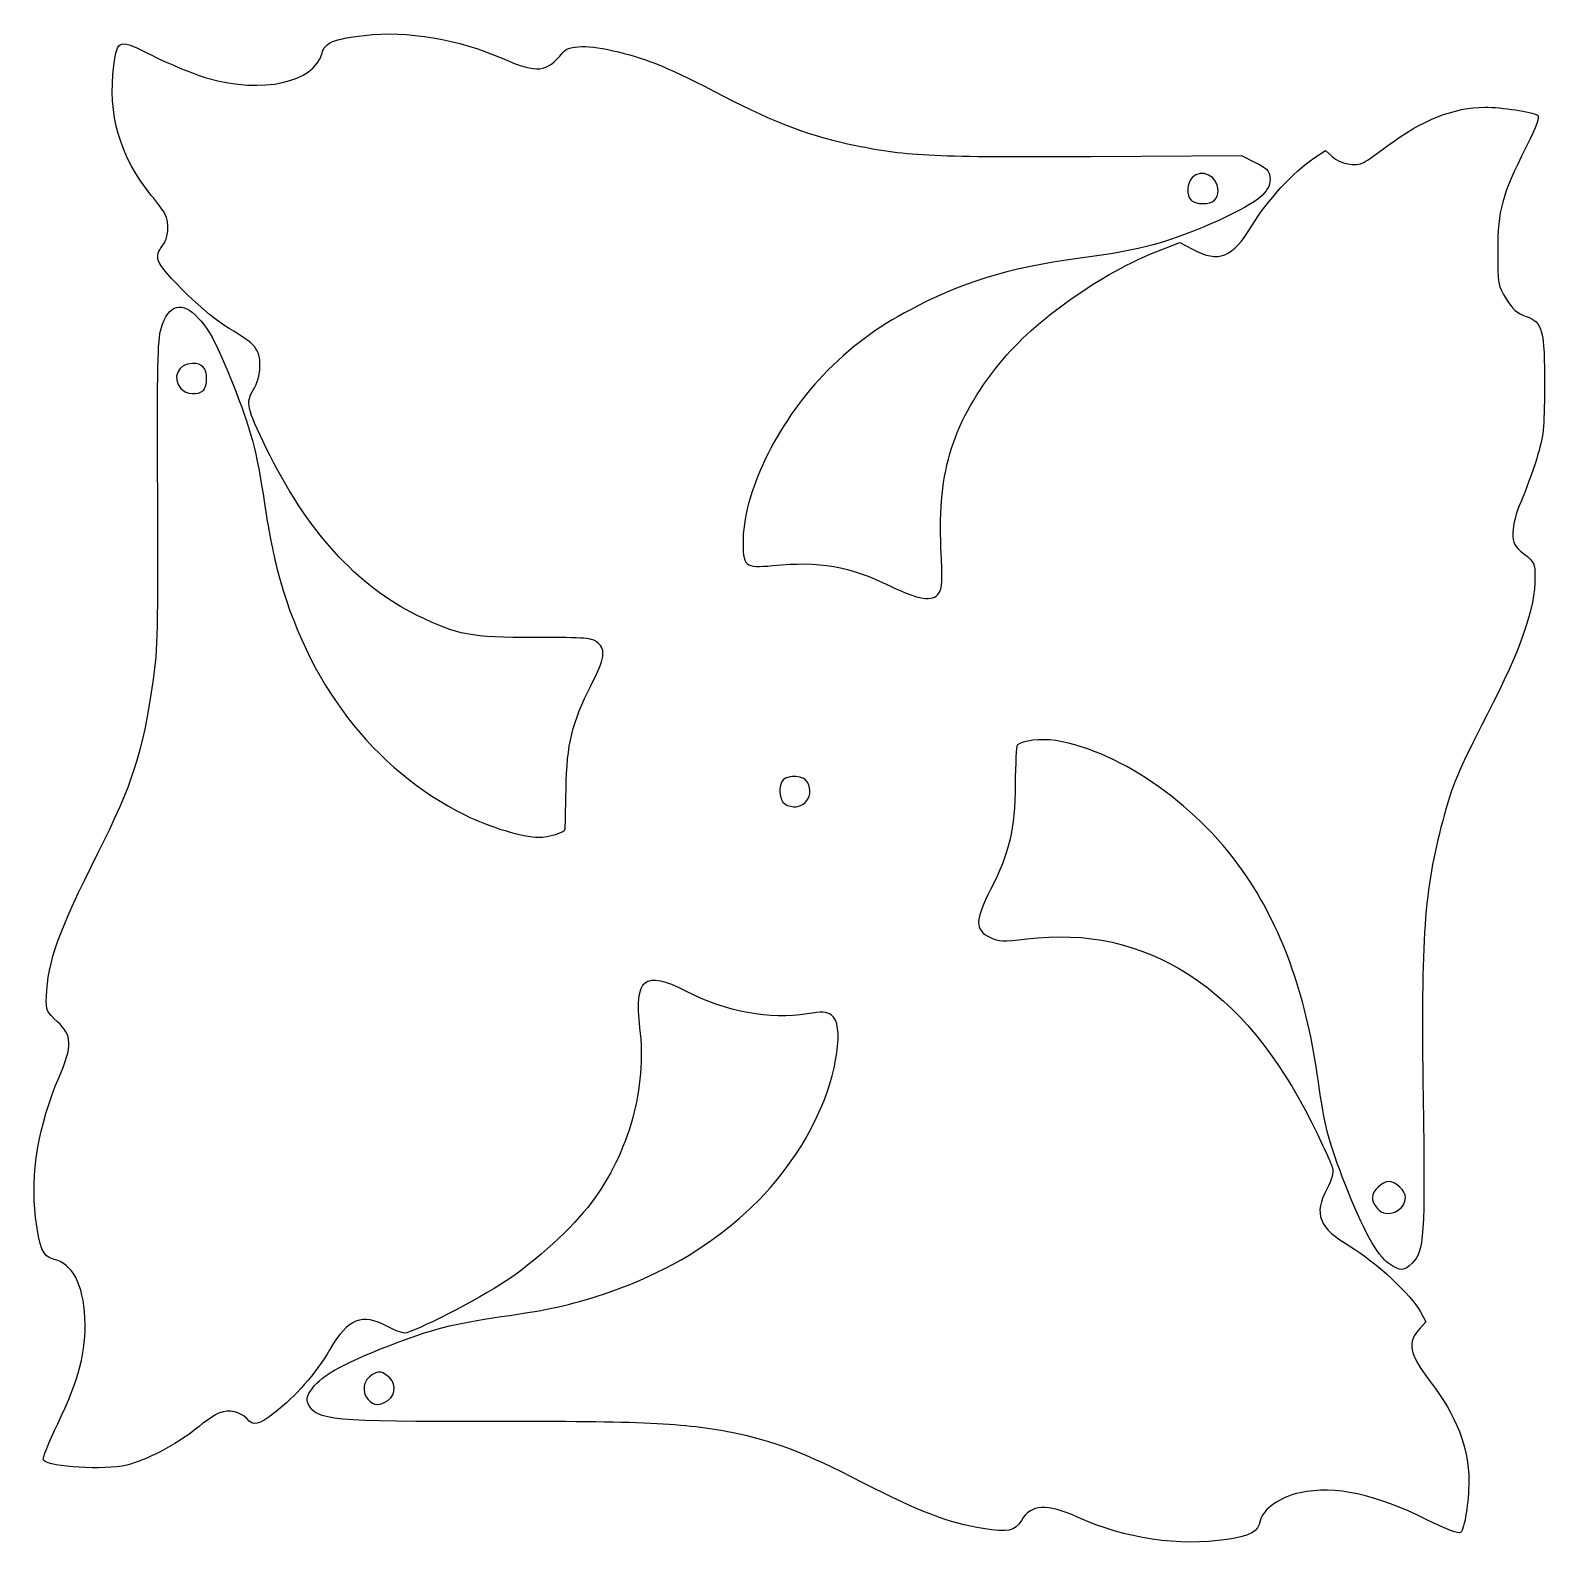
# Model space of a CAD drawing. Header units: centimetres. Extents: x -14.6 to 4.2, y -4.1 to 14.6.
import ezdxf

# ---------------------------------------------------------------- set-up
doc = ezdxf.new("R2010")
doc.units = ezdxf.units.CM
doc.header["$MEASUREMENT"] = 0
doc.layers.add('Layer 1', color=7, linetype='Continuous')

msp = doc.modelspace()

# ---------------------------------------------------------------- linework, layer by layer
at = {"layer": 'Layer 1'}
for points, knots in [([(0.26532, -4.05498), (0.55959, -4.01034), (0.64828, -3.9605), (0.67572, -3.82254), (0.67572, -3.82254), (0.70414, -3.6811), (0.9244, -3.52653), (1.17036, -3.47533), (1.17036, -3.47533), (1.59988, -3.38587), (2.1069, -3.49427), (2.73873, -3.80997), (2.73873, -3.80997), (2.98701, -3.93422), (3.135, -3.99063), (3.15645, -3.9692), (3.15645, -3.9692), (3.20746, -3.918), (3.25866, -3.59667), (3.25866, -3.32557), (3.25866, -3.32557), (3.25866, -2.91597), (3.10544, -2.52198), (2.78162, -2.09981), (2.78162, -2.09981), (2.5169, -1.75395), (2.48946, -1.61309), (2.6539, -1.43687), (2.6539, -1.43687), (2.6539, -1.43687), (2.72674, -1.35901), (2.72674, -1.35901), (2.72674, -1.35901), (2.72674, -1.35901), (2.6597, -1.2342), (2.6597, -1.2342), (2.6597, -1.2342), (2.54878, -1.02746), (2.09801, -0.60682), (1.79581, -0.42865), (1.79581, -0.42865), (1.39816, -0.1937), (1.3313, -0.02773), (1.50289, 0.29514), (1.50289, 0.29514), (1.56239, 0.40701), (1.58385, 0.48797), (1.56975, 0.54766), (1.56975, 0.54766), (1.55834, 0.59597), (1.44222, 0.85064), (1.31141, 1.1136), (1.31141, 1.1136), (0.47921, 2.7859), (-0.74038, 3.57153), (-2.21618, 3.38566), (-2.21618, 3.38566), (-2.51643, 3.3478), (-2.55662, 3.34952), (-2.67274, 3.40654), (-2.67274, 3.40654), (-2.86287, 3.49946), (-2.86134, 3.61617), (-2.66425, 4.00069), (-2.66425, 4.00069), (-2.43104, 4.45513), (-2.36495, 4.73818), (-2.36011, 5.30085), (-2.36011, 5.30085), (-2.35799, 5.55744), (-2.34601, 5.77771), (-2.33347, 5.79027), (-2.33347, 5.79027), (-2.27994, 5.84377), (-2.03126, 5.87161), (-1.85814, 5.84301), (-1.85814, 5.84301), (-1.03193, 5.70717), (-0.06392, 5.01682), (0.51033, 4.15369), (0.51033, 4.15369), (0.97097, 3.46141), (1.25267, 2.65258), (1.39565, 1.61152), (1.39565, 1.61152), (1.46733, 1.08945), (1.52956, 0.85122), (1.72701, 0.34557), (1.72701, 0.34557), (1.94479, -0.21225), (2.12466, -0.53938), (2.26764, -0.63598), (2.26764, -0.63598), (2.41083, -0.73279), (2.45719, -0.73239), (2.55651, -0.6331), (2.55651, -0.6331), (2.7051, -0.48451), (2.71669, -0.30655), (2.69235, 1.41967), (2.69235, 1.41967), (2.66433, 3.42159), (2.70394, 3.98097), (2.93484, 4.85121), (2.93484, 4.85121), (3.05213, 5.29291), (3.11936, 5.4533), (3.48493, 6.16551), (3.48493, 6.16551), (3.91155, 6.99595), (4.0781, 7.47493), (4.0781, 7.87199), (4.0781, 7.87199), (4.0781, 8.03701), (4.06903, 8.05574), (3.9415, 8.15816), (3.9415, 8.15816), (3.81823, 8.25728), (3.80489, 8.28318), (3.80489, 8.42267), (3.80489, 8.42267), (3.80489, 8.51929), (3.84239, 8.66341), (3.90536, 8.80639), (3.90536, 8.80639), (3.96044, 8.93239), (4.04778, 9.17295), (4.09956, 9.34122), (4.09956, 9.34122), (4.18552, 9.62197), (4.19346, 9.69481), (4.19539, 10.22752), (4.19539, 10.22752), (4.19791, 10.93605), (4.17415, 11.02725), (3.96798, 11.09914), (3.96798, 11.09914), (3.85667, 11.13777), (3.80085, 11.18703), (3.72065, 11.31726), (3.72065, 11.31726), (3.61979, 11.48093), (3.61709, 11.49601), (3.61709, 11.9145), (3.61709, 11.9145), (3.61709, 12.41745), (3.66443, 12.59155), (3.96526, 13.19381), (3.96526, 13.19381), (4.10419, 13.47224), (4.13994, 13.57233), (4.10766, 13.59242), (4.10766, 13.59242), (4.03966, 13.63454), (3.66443, 13.69231), (3.45922, 13.69231), (3.45922, 13.69231), (3.08091, 13.69231), (2.66724, 13.52905), (2.25451, 13.21622), (2.25451, 13.21622), (2.13008, 13.12232), (1.99578, 13.02784), (1.95599, 13.00658), (1.95599, 13.00658), (1.85724, 12.95364), (1.66113, 12.99132), (1.56512, 13.08155), (1.56512, 13.08155), (1.56512, 13.08155), (1.48532, 13.15613), (1.48532, 13.15613), (1.48532, 13.15613), (1.48532, 13.15613), (1.33943, 13.0601), (1.33943, 13.0601), (1.33943, 13.0601), (1.09268, 12.8978), (0.75435, 12.52895), (0.56983, 12.22192), (0.56983, 12.22192), (0.33218, 11.8264), (0.16137, 11.75877), (-0.16457, 11.93191), (-0.16457, 11.93191), (-0.16457, 11.93191), (-0.3211, 12.01536), (-0.3211, 12.01536), (-0.3211, 12.01536), (-0.3211, 12.01536), (-0.58425, 11.91392), (-0.58425, 11.91392), (-0.58425, 11.91392), (-1.28177, 11.64516), (-2.12672, 11.04773), (-2.54696, 10.52565), (-2.54696, 10.52565), (-3.12759, 9.80419), (-3.32409, 9.18916), (-3.27964, 8.23061), (-3.27964, 8.23061), (-3.26051, 7.82524), (-3.26536, 7.72361), (-3.30613, 7.66892), (-3.30613, 7.66892), (-3.3863, 7.56092), (-3.55499, 7.58642), (-3.9111, 7.76012), (-3.9111, 7.76012), (-4.41518, 8.00629), (-4.78057, 8.06984), (-5.36234, 8.01267), (-5.36234, 8.01267), (-5.71206, 7.97846), (-5.73836, 8.00203), (-5.73024, 8.34673), (-5.73024, 8.34673), (-5.71556, 8.96194), (-5.27153, 9.84358), (-4.67931, 10.43273), (-4.67931, 10.43273), (-4.33906, 10.77106), (-4.0218, 10.99886), (-3.566, 11.23072), (-3.566, 11.23072), (-2.91293, 11.56343), (-2.36283, 11.7184), (-1.37684, 11.84786), (-1.37684, 11.84786), (-0.75449, 11.9294), (-0.30988, 12.06309), (0.27712, 12.34559), (0.27712, 12.34559), (0.68866, 12.54363), (0.81426, 12.66111), (0.79454, 12.83037), (0.79454, 12.83037), (0.78605, 12.90476), (0.74837, 12.94166), (0.6133, 13.00871), (0.6133, 13.00871), (0.6133, 13.00871), (0.44252, 13.09353), (0.44252, 13.09353), (0.44252, 13.09353), (0.44252, 13.09353), (-1.41798, 13.0829), (-1.41798, 13.0829), (-1.41798, 13.0829), (-3.35346, 13.0717), (-3.68078, 13.08677), (-4.33618, 13.21816), (-4.33618, 13.21816), (-4.87815, 13.32674), (-5.33297, 13.49639), (-5.97215, 13.82911), (-5.97215, 13.82911), (-6.6544, 14.18444), (-6.88975, 14.28356), (-7.27213, 14.3765), (-7.27213, 14.3765), (-7.64794, 14.4677), (-7.88617, 14.46538), (-7.96364, 14.36974), (-7.96364, 14.36974), (-8.16422, 14.12203), (-8.28225, 14.1087), (-8.69304, 14.28955), (-8.69304, 14.28955), (-9.25801, 14.53784), (-9.89063, 14.64469), (-10.42371, 14.58189), (-10.42371, 14.58189), (-10.80995, 14.53629), (-10.91139, 14.49378), (-10.94597, 14.36182), (-10.94597, 14.36182), (-11.04297, 13.99683), (-11.6827, 13.85674), (-12.36284, 14.05228), (-12.36284, 14.05228), (-12.52921, 14.10001), (-12.83372, 14.22424), (-13.0393, 14.328), (-13.0393, 14.328), (-13.47037, 14.54499), (-13.47849, 14.54325), (-13.52351, 14.20879), (-13.52351, 14.20879), (-13.60427, 13.60788), (-13.44815, 13.06571), (-13.06036, 12.60005), (-13.06036, 12.60005), (-12.98984, 12.51543), (-12.91448, 12.41282), (-12.89265, 12.37168), (-12.89265, 12.37168), (-12.83082, 12.25497), (-12.84531, 12.07275), (-12.92472, 11.97171), (-12.92472, 11.97171), (-12.97419, 11.9089), (-12.98984, 11.85442), (-12.97535, 11.79626), (-12.97535, 11.79626), (-12.94173, 11.66217), (-12.35414, 11.09586), (-12.09736, 10.94957), (-12.09736, 10.94957), (-11.7743, 10.76526), (-11.71305, 10.69046), (-11.71615, 10.48488), (-11.71615, 10.48488), (-11.71768, 10.37399), (-11.74475, 10.27467), (-11.79478, 10.19331), (-11.79478, 10.19331), (-11.89371, 10.03353), (-11.87844, 9.96416), (-11.63653, 9.46817), (-11.63653, 9.46817), (-11.14131, 8.45397), (-10.50967, 7.75258), (-9.76908, 7.39553), (-9.76908, 7.39553), (-9.25378, 7.14685), (-9.11717, 7.12115), (-8.30834, 7.12115), (-8.30834, 7.12115), (-7.66339, 7.12115), (-7.59751, 7.11573), (-7.53181, 7.05604), (-7.53181, 7.05604), (-7.42728, 6.96156), (-7.44156, 6.86686), (-7.6118, 6.5324), (-7.6118, 6.5324), (-7.85003, 6.06348), (-7.91284, 5.80456), (-7.92308, 5.24383), (-7.92308, 5.24383), (-7.9279, 4.98107), (-7.93311, 4.75596), (-7.93467, 4.74361), (-7.93467, 4.74361), (-7.93948, 4.70728), (-8.14411, 4.6464), (-8.2614, 4.6464), (-8.2614, 4.6464), (-8.45288, 4.6464), (-8.88047, 4.7747), (-9.16895, 4.91884), (-9.16895, 4.91884), (-10.31819, 5.49211), (-11.13629, 6.56042), (-11.50091, 7.96319), (-11.50091, 7.96319), (-11.54747, 8.1429), (-11.61875, 8.51096), (-11.65894, 8.7807), (-11.65894, 8.7807), (-11.75692, 9.43803), (-11.82841, 9.70891), (-12.05137, 10.26385), (-12.05137, 10.26385), (-12.25174, 10.7637), (-12.33387, 10.92099), (-12.47434, 11.07575), (-12.47434, 11.07575), (-12.67856, 11.30027), (-12.84975, 11.25389), (-12.93805, 10.95073), (-12.93805, 10.95073), (-12.98288, 10.79598), (-12.98926, 10.50092), (-12.98172, 8.89431), (-12.98172, 8.89431), (-12.9738, 7.25466), (-12.97998, 6.96637), (-13.03254, 6.60196), (-13.03254, 6.60196), (-13.16199, 5.70196), (-13.28855, 5.30722), (-13.72561, 4.44159), (-13.72561, 4.44159), (-14.20537, 3.49231), (-14.3443, 3.10356), (-14.35976, 2.67076), (-14.35976, 2.67076), (-14.36575, 2.49957), (-14.35879, 2.48391), (-14.22392, 2.36045), (-14.22392, 2.36045), (-14.0394, 2.19157), (-14.03534, 2.06444), (-14.20344, 1.67182), (-14.20344, 1.67182), (-14.45946, 1.074), (-14.55896, 0.4758), (-14.49308, -0.06675), (-14.49308, -0.06675), (-14.4467, -0.44664), (-14.40458, -0.54613), (-14.27435, -0.58052), (-14.27435, -0.58052), (-14.03244, -0.64468), (-13.90395, -0.88561), (-13.88386, -1.31321), (-13.88386, -1.31321), (-13.86454, -1.72651), (-13.95226, -2.06753), (-14.21967, -2.62072), (-14.21967, -2.62072), (-14.3327, -2.85451), (-14.4125, -3.05816), (-14.39743, -3.07343), (-14.39743, -3.07343), (-14.31048, -3.16058), (-13.65122, -3.19902), (-13.36507, -3.13391), (-13.36507, -3.13391), (-13.13552, -3.08136), (-12.75256, -2.88158), (-12.51413, -2.68912), (-12.51413, -2.68912), (-12.39763, -2.5954), (-12.26238, -2.50325), (-12.2133, -2.4847), (-12.2133, -2.4847), (-12.09969, -2.4416), (-11.95514, -2.47311), (-11.87844, -2.55812), (-11.87844, -2.55812), (-11.79208, -2.65337), (-11.73837, -2.64179), (-11.53221, -2.48259), (-11.53221, -2.48259), (-11.26924, -2.2797), (-11.03543, -2.01247), (-10.84858, -1.70082), (-10.84858, -1.70082), (-10.61789, -1.31553), (-10.45231, -1.24809), (-10.14278, -1.41253), (-10.14278, -1.41253), (-10.05427, -1.45968), (-9.95534, -1.49794), (-9.92211, -1.49794), (-9.92211, -1.49794), (-9.82453, -1.49794), (-9.00356, -1.07595), (-8.66524, -0.85201), (-8.66524, -0.85201), (-8.30236, -0.61182), (-7.83709, -0.18367), (-7.60987, 0.11835), (-7.60987, 0.11835), (-7.14285, 0.73935), (-6.92182, 1.5408), (-7.01186, 2.2847), (-7.01186, 2.2847), (-7.08586, 2.89507), (-6.951, 3.00172), (-6.43837, 2.73857), (-6.43837, 2.73857), (-5.93659, 2.48102), (-5.39925, 2.38054), (-4.93514, 2.45764), (-4.93514, 2.45764), (-4.75215, 2.48817), (-4.70135, 2.48565), (-4.63643, 2.44314), (-4.63643, 2.44314), (-4.47315, 2.33611), (-4.56107, 1.7176), (-4.81592, 1.18046), (-4.81592, 1.18046), (-5.29667, 0.16703), (-6.23472, -0.61164), (-7.45974, -1.01431), (-7.45974, -1.01431), (-7.88829, -1.15517), (-8.13485, -1.20965), (-8.72551, -1.29389), (-8.72551, -1.29389), (-9.31095, -1.37718), (-9.59924, -1.45156), (-10.10722, -1.65018), (-10.10722, -1.65018), (-10.7319, -1.89423), (-10.97611, -2.03586), (-11.09321, -2.22097), (-11.09321, -2.22097), (-11.13843, -2.29224), (-11.14287, -2.32799), (-11.11388, -2.38228), (-11.11388, -2.38228), (-11.00741, -2.58112), (-10.84027, -2.59638), (-8.84222, -2.59329), (-8.84222, -2.59329), (-6.99061, -2.59001), (-6.44303, -2.61551), (-5.87224, -2.73047), (-5.87224, -2.73047), (-5.33665, -2.83811), (-5.00044, -2.96677), (-4.24749, -3.35166), (-4.24749, -3.35166), (-3.52774, -3.71975), (-3.18884, -3.84903), (-2.75622, -3.92089), (-2.75622, -3.92089), (-2.45364, -3.97132), (-2.36127, -3.95161), (-2.28362, -3.82042), (-2.28362, -3.82042), (-2.16342, -3.61677), (-1.9704, -3.60654), (-1.58144, -3.78275), (-1.58144, -3.78275), (-1.00431, -4.04455), (-0.32631, -4.14443), (0.26532, -4.05498), (0.26532, -4.05498), (0.26532, -4.05498), (0.26532, -4.05498), (0.26532, -4.05498)], [0, 0, 0, 0, 0.0075188, 0.0075188, 0.0075188, 0.0075188, 0.01503759, 0.01503759, 0.01503759, 0.01503759, 0.02255639, 0.02255639, 0.02255639, 0.02255639, 0.03007519, 0.03007519, 0.03007519, 0.03007519, 0.03759398, 0.03759398, 0.03759398, 0.03759398, 0.04511278, 0.04511278, 0.04511278, 0.04511278, 0.05263158, 0.05263158, 0.05263158, 0.05263158, 0.06015038, 0.06015038, 0.06015038, 0.06015038, 0.06766917, 0.06766917, 0.06766917, 0.06766917, 0.07518797, 0.07518797, 0.07518797, 0.07518797, 0.08270677, 0.08270677, 0.08270677, 0.08270677, 0.09022556, 0.09022556, 0.09022556, 0.09022556, 0.09774436, 0.09774436, 0.09774436, 0.09774436, 0.10526316, 0.10526316, 0.10526316, 0.10526316, 0.11278195, 0.11278195, 0.11278195, 0.11278195, 0.12030075, 0.12030075, 0.12030075, 0.12030075, 0.12781955, 0.12781955, 0.12781955, 0.12781955, 0.13533835, 0.13533835, 0.13533835, 0.13533835, 0.14285714, 0.14285714, 0.14285714, 0.14285714, 0.15037594, 0.15037594, 0.15037594, 0.15037594, 0.15789474, 0.15789474, 0.15789474, 0.15789474, 0.16541353, 0.16541353, 0.16541353, 0.16541353, 0.17293233, 0.17293233, 0.17293233, 0.17293233, 0.18045113, 0.18045113, 0.18045113, 0.18045113, 0.18796992, 0.18796992, 0.18796992, 0.18796992, 0.19548872, 0.19548872, 0.19548872, 0.19548872, 0.20300752, 0.20300752, 0.20300752, 0.20300752, 0.21052632, 0.21052632, 0.21052632, 0.21052632, 0.21804511, 0.21804511, 0.21804511, 0.21804511, 0.22556391, 0.22556391, 0.22556391, 0.22556391, 0.23308271, 0.23308271, 0.23308271, 0.23308271, 0.2406015, 0.2406015, 0.2406015, 0.2406015, 0.2481203, 0.2481203, 0.2481203, 0.2481203, 0.2556391, 0.2556391, 0.2556391, 0.2556391, 0.26315789, 0.26315789, 0.26315789, 0.26315789, 0.27067669, 0.27067669, 0.27067669, 0.27067669, 0.27819549, 0.27819549, 0.27819549, 0.27819549, 0.28571429, 0.28571429, 0.28571429, 0.28571429, 0.29323308, 0.29323308, 0.29323308, 0.29323308, 0.30075188, 0.30075188, 0.30075188, 0.30075188, 0.30827068, 0.30827068, 0.30827068, 0.30827068, 0.31578947, 0.31578947, 0.31578947, 0.31578947, 0.32330827, 0.32330827, 0.32330827, 0.32330827, 0.33082707, 0.33082707, 0.33082707, 0.33082707, 0.33834586, 0.33834586, 0.33834586, 0.33834586, 0.34586466, 0.34586466, 0.34586466, 0.34586466, 0.35338346, 0.35338346, 0.35338346, 0.35338346, 0.36090226, 0.36090226, 0.36090226, 0.36090226, 0.36842105, 0.36842105, 0.36842105, 0.36842105, 0.37593985, 0.37593985, 0.37593985, 0.37593985, 0.38345865, 0.38345865, 0.38345865, 0.38345865, 0.39097744, 0.39097744, 0.39097744, 0.39097744, 0.39849624, 0.39849624, 0.39849624, 0.39849624, 0.40601504, 0.40601504, 0.40601504, 0.40601504, 0.41353383, 0.41353383, 0.41353383, 0.41353383, 0.42105263, 0.42105263, 0.42105263, 0.42105263, 0.42857143, 0.42857143, 0.42857143, 0.42857143, 0.43609023, 0.43609023, 0.43609023, 0.43609023, 0.44360902, 0.44360902, 0.44360902, 0.44360902, 0.45112782, 0.45112782, 0.45112782, 0.45112782, 0.45864662, 0.45864662, 0.45864662, 0.45864662, 0.46616541, 0.46616541, 0.46616541, 0.46616541, 0.47368421, 0.47368421, 0.47368421, 0.47368421, 0.48120301, 0.48120301, 0.48120301, 0.48120301, 0.4887218, 0.4887218, 0.4887218, 0.4887218, 0.4962406, 0.4962406, 0.4962406, 0.4962406, 0.5037594, 0.5037594, 0.5037594, 0.5037594, 0.5112782, 0.5112782, 0.5112782, 0.5112782, 0.51879699, 0.51879699, 0.51879699, 0.51879699, 0.52631579, 0.52631579, 0.52631579, 0.52631579, 0.53383459, 0.53383459, 0.53383459, 0.53383459, 0.54135338, 0.54135338, 0.54135338, 0.54135338, 0.54887218, 0.54887218, 0.54887218, 0.54887218, 0.55639098, 0.55639098, 0.55639098, 0.55639098, 0.56390977, 0.56390977, 0.56390977, 0.56390977, 0.57142857, 0.57142857, 0.57142857, 0.57142857, 0.57894737, 0.57894737, 0.57894737, 0.57894737, 0.58646617, 0.58646617, 0.58646617, 0.58646617, 0.59398496, 0.59398496, 0.59398496, 0.59398496, 0.60150376, 0.60150376, 0.60150376, 0.60150376, 0.60902256, 0.60902256, 0.60902256, 0.60902256, 0.61654135, 0.61654135, 0.61654135, 0.61654135, 0.62406015, 0.62406015, 0.62406015, 0.62406015, 0.63157895, 0.63157895, 0.63157895, 0.63157895, 0.63909774, 0.63909774, 0.63909774, 0.63909774, 0.64661654, 0.64661654, 0.64661654, 0.64661654, 0.65413534, 0.65413534, 0.65413534, 0.65413534, 0.66165414, 0.66165414, 0.66165414, 0.66165414, 0.66917293, 0.66917293, 0.66917293, 0.66917293, 0.67669173, 0.67669173, 0.67669173, 0.67669173, 0.68421053, 0.68421053, 0.68421053, 0.68421053, 0.69172932, 0.69172932, 0.69172932, 0.69172932, 0.69924812, 0.69924812, 0.69924812, 0.69924812, 0.70676692, 0.70676692, 0.70676692, 0.70676692, 0.71428571, 0.71428571, 0.71428571, 0.71428571, 0.72180451, 0.72180451, 0.72180451, 0.72180451, 0.72932331, 0.72932331, 0.72932331, 0.72932331, 0.73684211, 0.73684211, 0.73684211, 0.73684211, 0.7443609, 0.7443609, 0.7443609, 0.7443609, 0.7518797, 0.7518797, 0.7518797, 0.7518797, 0.7593985, 0.7593985, 0.7593985, 0.7593985, 0.76691729, 0.76691729, 0.76691729, 0.76691729, 0.77443609, 0.77443609, 0.77443609, 0.77443609, 0.78195489, 0.78195489, 0.78195489, 0.78195489, 0.78947368, 0.78947368, 0.78947368, 0.78947368, 0.79699248, 0.79699248, 0.79699248, 0.79699248, 0.80451128, 0.80451128, 0.80451128, 0.80451128, 0.81203008, 0.81203008, 0.81203008, 0.81203008, 0.81954887, 0.81954887, 0.81954887, 0.81954887, 0.82706767, 0.82706767, 0.82706767, 0.82706767, 0.83458647, 0.83458647, 0.83458647, 0.83458647, 0.84210526, 0.84210526, 0.84210526, 0.84210526, 0.84962406, 0.84962406, 0.84962406, 0.84962406, 0.85714286, 0.85714286, 0.85714286, 0.85714286, 0.86466165, 0.86466165, 0.86466165, 0.86466165, 0.87218045, 0.87218045, 0.87218045, 0.87218045, 0.87969925, 0.87969925, 0.87969925, 0.87969925, 0.88721805, 0.88721805, 0.88721805, 0.88721805, 0.89473684, 0.89473684, 0.89473684, 0.89473684, 0.90225564, 0.90225564, 0.90225564, 0.90225564, 0.90977444, 0.90977444, 0.90977444, 0.90977444, 0.91729323, 0.91729323, 0.91729323, 0.91729323, 0.92481203, 0.92481203, 0.92481203, 0.92481203, 0.93233083, 0.93233083, 0.93233083, 0.93233083, 0.93984962, 0.93984962, 0.93984962, 0.93984962, 0.94736842, 0.94736842, 0.94736842, 0.94736842, 0.95488722, 0.95488722, 0.95488722, 0.95488722, 0.96240602, 0.96240602, 0.96240602, 0.96240602, 0.96992481, 0.96992481, 0.96992481, 0.96992481, 0.97744361, 0.97744361, 0.97744361, 0.97744361, 0.98496241, 0.98496241, 0.98496241, 0.98496241, 1, 1, 1, 1]), ([(-0.18198, 12.5386), (-0.23995, 12.59657), (-0.23278, 12.75598), (-0.16941, 12.81935), (-0.16941, 12.81935), (-0.05077, 12.93799), (0.15229, 12.83964), (0.15229, 12.66381), (0.15229, 12.66381), (0.15229, 12.55077), (0.09258, 12.49746), (-0.03532, 12.49746), (-0.03532, 12.49746), (-0.09366, 12.49746), (-0.15957, 12.51601), (-0.18198, 12.5386), (-0.18198, 12.5386), (-0.18198, 12.5386), (-0.18198, 12.5386), (-0.18198, 12.5386)], [0, 0, 0, 0, 0.16666667, 0.16666667, 0.16666667, 0.16666667, 0.33333333, 0.33333333, 0.33333333, 0.33333333, 0.5, 0.5, 0.5, 0.5, 0.66666667, 0.66666667, 0.66666667, 0.66666667, 1, 1, 1, 1]), ([(-12.69421, 10.20453), (-12.81207, 10.33476), (-12.72803, 10.51774), (-12.55027, 10.51774), (-12.55027, 10.51774), (-12.42854, 10.51774), (-12.37501, 10.46017), (-12.37501, 10.32992), (-12.37501, 10.32992), (-12.37501, 10.27176), (-12.39356, 10.20551), (-12.41618, 10.18307), (-12.41618, 10.18307), (-12.47722, 10.12182), (-12.63007, 10.13381), (-12.69402, 10.20453), (-12.69402, 10.20453), (-12.69402, 10.20453), (-12.69421, 10.20453), (-12.69421, 10.20453)], [0, 0, 0, 0, 0.16666667, 0.16666667, 0.16666667, 0.16666667, 0.33333333, 0.33333333, 0.33333333, 0.33333333, 0.5, 0.5, 0.5, 0.5, 0.66666667, 0.66666667, 0.66666667, 0.66666667, 1, 1, 1, 1]), ([(-12.69421, 10.20453), (-12.69421, 10.20453), (-12.69421, 10.20453), (-12.69421, 10.20453), (-12.69421, 10.20453), (-12.69421, 10.20453), (-12.69421, 10.20453), (-12.69421, 10.20453)], [0, 0, 0, 0, 0.33333333, 0.33333333, 0.33333333, 0.33333333, 1, 1, 1, 1]), ([(-5.21531, 5.05873), (-5.28487, 5.09931), (-5.29704, 5.29331), (-5.23404, 5.35649), (-5.23404, 5.35649), (-5.16739, 5.42314), (-4.97533, 5.40692), (-4.93496, 5.33117), (-4.93496, 5.33117), (-4.82732, 5.13061), (-5.0188, 4.94435), (-5.21531, 5.05873), (-5.21531, 5.05873), (-5.21531, 5.05873), (-5.21531, 5.05873), (-5.21531, 5.05873)], [0, 0, 0, 0, 0.2, 0.2, 0.2, 0.2, 0.4, 0.4, 0.4, 0.4, 0.6, 0.6, 0.6, 0.6, 1, 1, 1, 1]), ([(2.20041, -0.00609), (2.12892, 0.01902), (2.06399, 0.1079), (2.06399, 0.18132), (2.06399, 0.18132), (2.06399, 0.26363), (2.18379, 0.37957), (2.2688, 0.37957), (2.2688, 0.37957), (2.35402, 0.37957), (2.47362, 0.26363), (2.47362, 0.18132), (2.47362, 0.18132), (2.47362, 0.05535), (2.32214, -0.04879), (2.20041, -0.00609), (2.20041, -0.00609), (2.20041, -0.00609), (2.20041, -0.00609), (2.20041, -0.00609)], [0, 0, 0, 0, 0.16666667, 0.16666667, 0.16666667, 0.16666667, 0.33333333, 0.33333333, 0.33333333, 0.33333333, 0.5, 0.5, 0.5, 0.5, 0.66666667, 0.66666667, 0.66666667, 0.66666667, 1, 1, 1, 1]), ([(-10.3754, -2.32026), (-10.45964, -2.22713), (-10.43337, -2.07507), (-10.32245, -2.01287), (-10.32245, -2.01287), (-10.24207, -1.96784), (-10.22316, -1.969), (-10.14333, -2.02136), (-10.14333, -2.02136), (-10.02779, -2.0969), (-10.02086, -2.25592), (-10.12981, -2.33225), (-10.12981, -2.33225), (-10.23067, -2.40297), (-10.30391, -2.39911), (-10.3754, -2.32026), (-10.3754, -2.32026), (-10.3754, -2.32026), (-10.3754, -2.32026), (-10.3754, -2.32026)], [0, 0, 0, 0, 0.16666667, 0.16666667, 0.16666667, 0.16666667, 0.33333333, 0.33333333, 0.33333333, 0.33333333, 0.5, 0.5, 0.5, 0.5, 0.66666667, 0.66666667, 0.66666667, 0.66666667, 1, 1, 1, 1])]:
    msp.add_open_spline(points, degree=3, knots=knots, dxfattribs=at)

doc.saveas('drawing.dxf')
